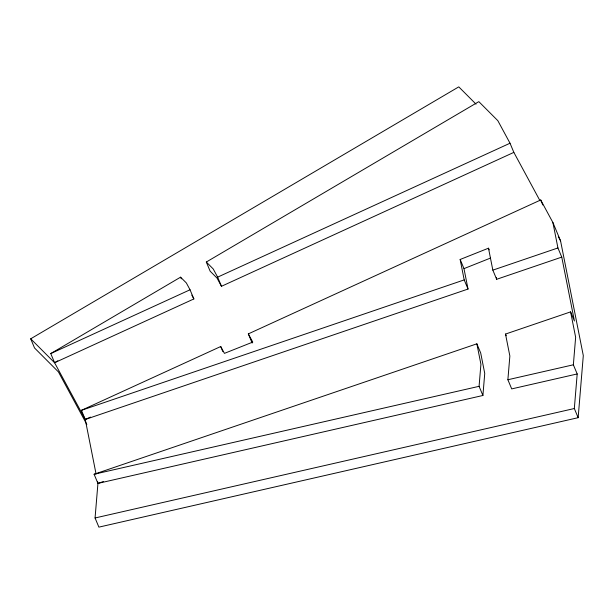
<?xml version="1.0" encoding="UTF-8"?>
<svg xmlns="http://www.w3.org/2000/svg" width="614" height="614" viewBox="0 0 614 614"><rect width="100%" height="100%" fill="white"/><g stroke="black" fill="none" stroke-linecap="round" stroke-linejoin="round"><path stroke-width="0.92" d="M252.154 343.042L248.325 333.886L540.704 199.972L552.899 222.537L560.559 240.849L583.3 355.606L578.158 417.681L98.892 527.134L95.063 517.978L97.933 483.402L97.557 481.522M482.911 395.477L479.081 386.321L480.916 364.232L476.863 343.817L94.103 474.246L97.933 483.402L482.911 395.477L484.738 373.389L480.693 352.973L476.863 343.817M570.606 311.881L575.64 337.293L573.361 364.793L577.191 373.949L511.715 388.9L507.885 379.744L509.858 356.005L505.506 334.062L570.606 311.881L574.435 321.03L561.764 257.113L557.934 247.956L552.899 222.537M578.158 417.681L574.328 408.525L577.191 373.949M86.835 424.458L58.414 371.884L34.53 347.961L30.7 338.805L458.773 86.866L476.027 104.142M96.068 474L85.262 419.477L54.585 362.728L50.755 353.572L180.577 277.167L186.341 282.939L190.041 289.777L193.87 298.934L54.585 362.728L30.7 338.805M513.849 152.379L221.47 286.293L217.041 278.096L210.142 271.181L206.312 262.024L478.828 101.632L497.824 120.659L510.019 143.223L513.849 152.379L540.021 200.786M54.585 362.728L57.87 360.794M50.755 353.572L190.041 289.777M206.312 262.024L213.212 268.94L217.648 277.137L510.019 143.223M489.189 249.86L488.491 248.194L460.155 259.476L463.984 268.633L468.029 289.048L85.262 419.477L81.432 410.321L220.718 346.526L224.417 353.372L252.761 342.082L248.325 333.886M85.262 419.477L90.488 417.083M463.984 268.633L490.548 258.049M81.432 410.321L464.199 279.9L460.155 259.476M561.764 257.113L496.672 279.293L492.842 270.137L557.934 247.956M97.933 483.402L103.375 481.545M94.103 474.246L479.081 386.321M507.885 379.744L573.361 364.793M95.063 517.978L574.328 408.525M558.303 236.666L560.559 240.849M191.814 295.134L193.87 298.934M540.704 199.972L542.791 204.969M505.506 334.062L506.205 335.72M464.199 279.9L468.029 289.048M217.648 277.137L221.47 286.293M220.718 346.526L222.805 351.523M180.577 277.167L181.276 278.833M496.312 277.459L496.672 279.293M488.491 248.194L492.842 270.137"/></g></svg>
